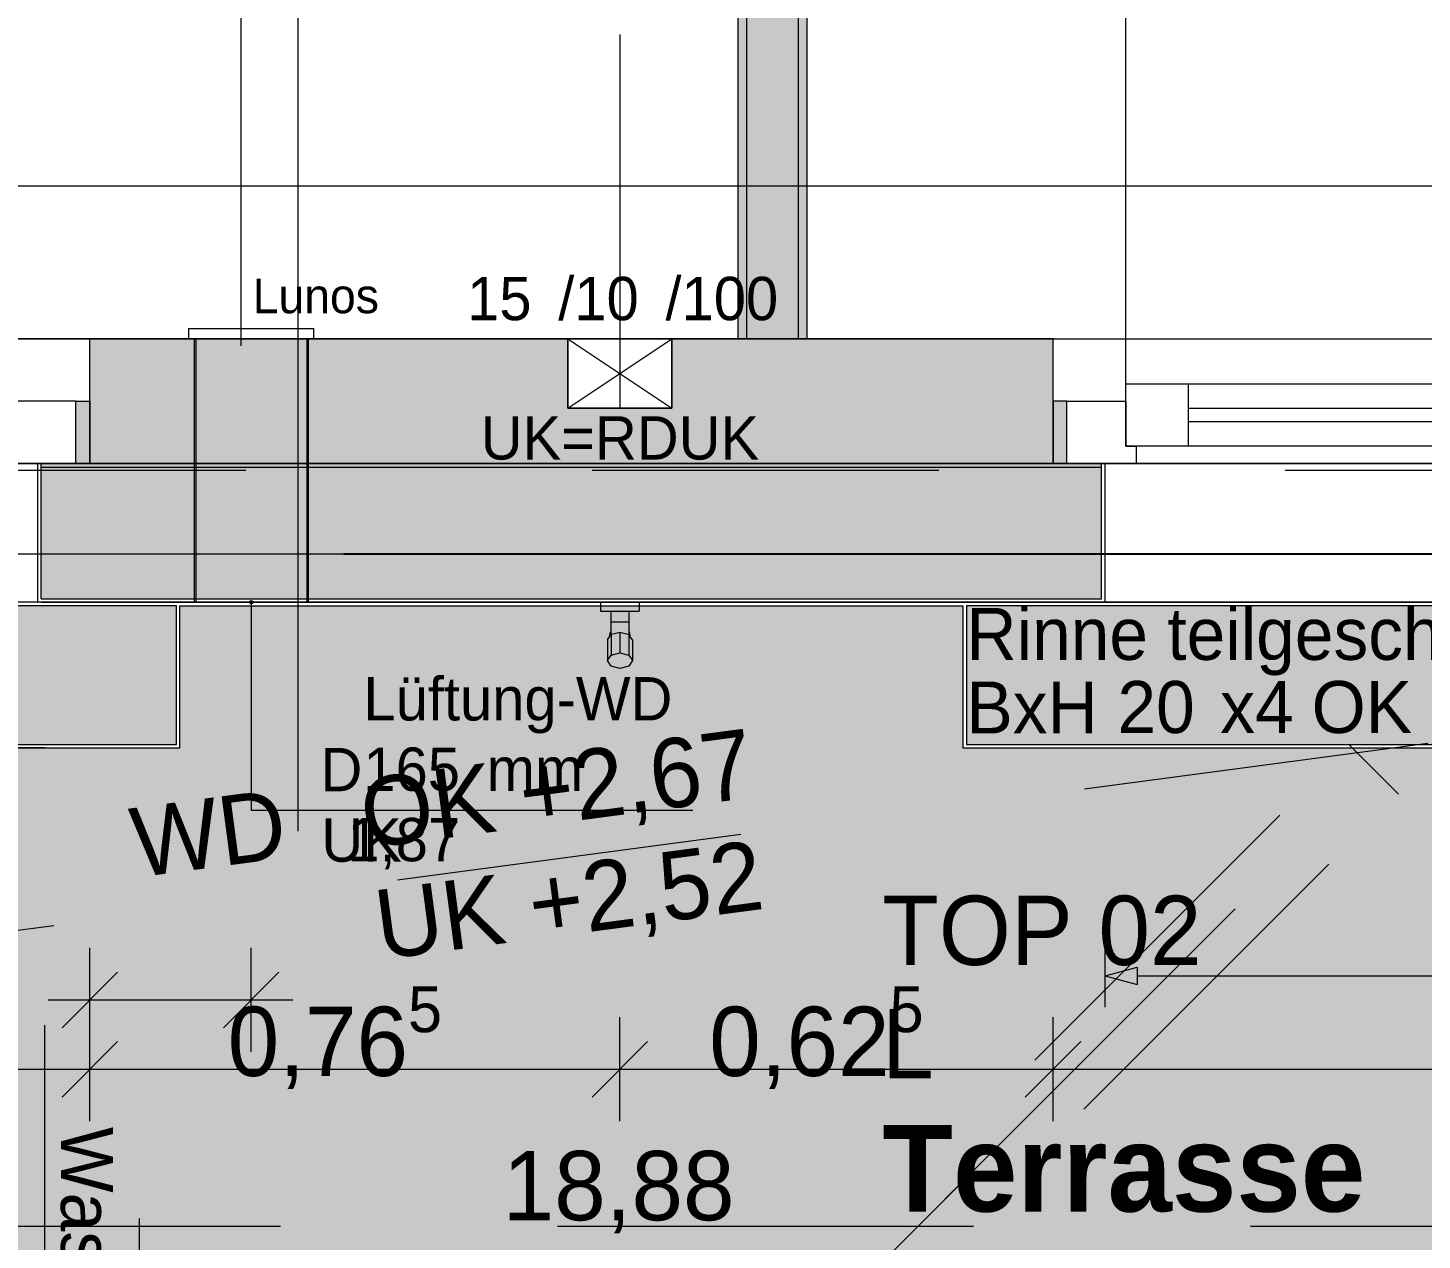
# Model space of a CAD drawing. Header units: metres. Extents: x -3.9 to 83, y -38 to 6.2.
# Drawn here: x 8.611 to 10.623, y -15.99 to -14.242 of the extents above; entities that cross this region are included whole.
import ezdxf

# ---------------------------------------------------------------- set-up
doc = ezdxf.new("R2010")
doc.units = ezdxf.units.M
doc.header["$MEASUREMENT"] = 0
for name, pattern in [('Achse', [0.004, 0.002, -0.001, 0, -0.001]), ('Baufluchtlinie', [0.013, 0.008, -0.005]), ('Schnittlinie', [0.006, 0.003, -0.0015, 0, -0.0015]), ('Strichlinie eng', [0.002, 0.0015, -0.0005]), ('Untersicht', [0.001, 0.0005, -0.0005])]:
    doc.linetypes.add(name, pattern=pattern)
for name, color, linetype in [('0._EG PP_2_000 Achsraster', 7, 'Continuous'), ('0._EG PP_2_110 Wand Aussen', 7, 'Continuous'), ('0._EG PP_2_130 Wand Innen', 7, 'Continuous'), ('0._EG PP_2_210 Decke', 7, 'Continuous'), ('0._EG PP_2_220 Bodenaufbau', 7, 'Continuous'), ('0._EG PP_2_221 Bodenaufbau - Abdichtung', 7, 'Continuous'), ('0._EG PP_2_221 Bodenaufbau - Terrassenbelag', 7, 'Continuous'), ('0._EG PP_2_240 Unterdämmung', 7, 'Continuous'), ('0._EG PP_2_270 Deckendurchbruchsymbol', 7, 'Continuous'), ('0._EG PP_2_520 Fixeinbauten', 7, 'Continuous'), ('0._EG PP_2_611 Entwässerung', 7, 'Continuous'), ('0._EG PP_2_810 Raum', 7, 'Continuous'), ('0._EG PP_2_851 Marker Schnitt', 7, 'Continuous'), ('0._EG PP_2_915 Allgemein Beschriftung.x', 7, 'Continuous'), ('0._EG PP_2_950 Polierplan Bemaßung', 7, 'Continuous'), ('0._EG PP_2_955 Polierplan Beschriftung', 7, 'Continuous'), ('0._EG PP_2_970 Brandschutz', 7, 'Continuous'), ('0._EG PP_2_Neubau_840 Baulinien', 7, 'Continuous')]:
    doc.layers.add(name, color=color, linetype=linetype)
doc.styles.add('ERSTELLTER_STIL_10', font='')
doc.styles.add('ERSTELLTER_STIL_2', font='')
doc.styles.get('ERSTELLTER_STIL_10').set_extended_font_data('Eurostile', bold=True)
doc.styles.get('ERSTELLTER_STIL_2').set_extended_font_data('Eurostile')

msp = doc.modelspace()

# ---------------------------------------------------------------- hatches: boundary and pattern name
at = {"layer": '0._EG PP_2_110 Wand Aussen', "linetype": 'Continuous', "lineweight": 13, "true_color": 0x3f7f02}
msp.add_hatch(color=76, dxfattribs=at).paths.add_polyline_path([(8.7, -14.78), (8.7, -14.87), (10.09, -14.87), (10.09, -14.78), (10.09, -14.69), (9.54, -14.69), (9.54, -14.79), (9.39, -14.79), (9.39, -14.69), (8.7, -14.69)])
at = {"layer": '0._EG PP_2_110 Wand Aussen', "linetype": 'Continuous', "lineweight": 13, "true_color": 0xff6400}
for points in [[(8.68, -14.78), (8.68, -14.87), (8.7, -14.87), (8.7, -14.78)], [(10.11, -14.78), (10.09, -14.78), (10.09, -14.87), (10.11, -14.87)], [(10.16, -14.875), (8.63, -14.875), (8.63, -15), (10.16, -15)], [(10.16, -15), (8.63, -15), (8.63, -15.065), (10.16, -15.065)]]:
    msp.add_hatch(color=30, dxfattribs=at).paths.add_polyline_path(points)
at = {"layer": '0._EG PP_2_110 Wand Aussen', "linetype": 'Continuous', "lineweight": 0, "true_color": 0x373737}
msp.add_hatch(color=250, dxfattribs=at).paths.add_polyline_path([(10.16, -14.87), (8.63, -14.87), (8.63, -14.875), (10.16, -14.875)])
at = {"layer": '0._EG PP_2_130 Wand Innen', "linetype": 'Continuous', "lineweight": 13, "true_color": 0xfb02fe}
for points in [[(9.725, -10.4875), (9.7225, -10.4906), (9.7225, -14.69), (9.735, -14.69), (9.735, -10.4875)], [(9.635, -10.6), (9.635, -14.69), (9.6475, -14.69), (9.6475, -10.6)]]:
    msp.add_hatch(color=6, dxfattribs=at).paths.add_polyline_path(points)
at = {"layer": '0._EG PP_2_130 Wand Innen', "linetype": 'Continuous', "lineweight": 13, "true_color": 0xffaa00}
msp.add_hatch(color=40, dxfattribs=at).paths.add_polyline_path([(9.6475, -10.5875), (9.6475, -14.69), (9.7225, -14.69), (9.7225, -10.5875)])
at = {"layer": '0._EG PP_2_221 Bodenaufbau - Terrassenbelag', "linetype": 'Continuous', "lineweight": 0, "true_color": 0x111111}
msp.add_hatch(color=250, dxfattribs=at).paths.add_polyline_path([(7.42, -15.075), (6.94, -15.075), (6.94, -16.88), (12.23, -16.88), (12.23, -15.28), (9.96, -15.28), (9.96, -15.075), (8.83, -15.075), (8.83, -15.28), (7.42, -15.28)])
at = {"layer": '0._EG PP_2_611 Entwässerung', "linetype": 'Continuous', "lineweight": 13, "true_color": 0x89cdad}
for points in [[(7.425, -15.275), (8.825, -15.275), (8.825, -15.075), (7.425, -15.075)], [(9.965, -15.275), (12.365, -15.275), (12.365, -15.075), (9.965, -15.075)]]:
    msp.add_hatch(color=123, dxfattribs=at).paths.add_polyline_path(points)
at = {"layer": '0._EG PP_2_950 Polierplan Bemaßung', "linetype": 'Continuous', "lineweight": 0, "true_color": 0x000000}
msp.add_hatch(color=18, dxfattribs=at).paths.add_polyline_path([(8.9305, -15.07), (8.9307, -15.071), (8.9312, -15.0718), (8.932, -15.0723), (8.933, -15.0725), (8.934, -15.0723), (8.9348, -15.0718), (8.9353, -15.071), (8.9355, -15.07), (8.9353, -15.069), (8.9348, -15.0682), (8.934, -15.0677), (8.933, -15.0675), (8.932, -15.0677), (8.9312, -15.0682), (8.9307, -15.069)])

# ---------------------------------------------------------------- linework, layer by layer
at = {"layer": '0._EG PP_2_000 Achsraster', "color": 5, "linetype": 'Achse', "lineweight": 0, "ltscale": 1000}
for p, q in [((9, 3), (9, -36)), ((-1.5, -15), (21, -15))]:
    msp.add_line(p, q, dxfattribs=at)
at = {"layer": '0._EG PP_2_110 Wand Aussen', "color": 8, "linetype": 'Continuous', "lineweight": 0, "ltscale": 1000}
msp.add_line((10.195, -14.755), (10.195, -13.82), dxfattribs=at)
at = {"layer": '0._EG PP_2_110 Wand Aussen', "color": 7, "linetype": 'Continuous', "lineweight": 13, "ltscale": 1000}
for p, q in [((9.465, -14.2509), (9.465, -14.79)), ((8.7, -14.69), (7.55, -14.69)), ((10.09, -14.69), (12.24, -14.69)), ((10.195, -14.845), (10.195, -14.755)), ((10.195, -14.755), (10.285, -14.755)), ((10.285, -14.755), (11.04, -14.755)), ((10.285, -14.755), (10.285, -14.845)), ((8.68, -14.78), (8.595, -14.78)), ((8.68, -14.87), (8.68, -14.78)), ((10.11, -14.78), (10.195, -14.78)), ((10.11, -14.87), (10.11, -14.78)), ((10.195, -14.78), (10.195, -14.845)), ((10.285, -14.79), (11.04, -14.79)), ((11.04, -14.81), (10.285, -14.81)), ((10.195, -14.845), (10.21, -14.845)), ((10.285, -14.845), (10.195, -14.845)), ((10.21, -14.845), (10.21, -14.87)), ((11.04, -14.845), (10.285, -14.845)), ((8.58, -14.87), (8.68, -14.87)), ((8.625, -14.875), (8.625, -14.87)), ((8.63, -14.87), (8.625, -14.87)), ((8.63, -14.87), (8.625, -14.87)), ((8.63, -14.87), (8.625, -14.87)), ((8.625, -14.875), (8.625, -14.87)), ((8.625, -15), (8.625, -14.875)), ((8.625, -15), (8.625, -14.875)), ((8.63, -15.065), (8.63, -14.87)), ((8.63, -14.875), (10.16, -14.875)), ((10.21, -14.87), (10.11, -14.87)), ((10.16, -14.87), (10.165, -14.87)), ((10.16, -15.065), (10.16, -14.87)), ((10.16, -14.87), (10.165, -14.87)), ((10.16, -14.87), (10.165, -14.87)), ((10.165, -14.875), (10.165, -14.87)), ((10.165, -14.875), (10.165, -14.87)), ((10.165, -15), (10.165, -14.875)), ((10.165, -15), (10.165, -14.875)), ((11.115, -14.87), (10.21, -14.87)), ((8.625, -15.065), (8.625, -15)), ((8.625, -15.065), (8.625, -15)), ((10.165, -15.065), (10.165, -15)), ((10.165, -15.065), (10.165, -15)), ((8.625, -15.07), (8.625, -15.065)), ((8.625, -15.07), (8.625, -15.065)), ((8.63, -15.065), (10.16, -15.065)), ((10.165, -15.07), (10.165, -15.065)), ((10.165, -15.07), (10.165, -15.065)), ((8.625, -15.07), (7.625, -15.07)), ((8.63, -15.07), (8.625, -15.07)), ((10.16, -15.07), (10.165, -15.07)), ((10.165, -15.07), (12.165, -15.07))]:
    msp.add_line(p, q, dxfattribs=at)
at = {"layer": '0._EG PP_2_110 Wand Aussen', "color": 7, "linetype": 'Continuous', "lineweight": 18, "ltscale": 1000}
for p, q in [((8.7, -14.78), (8.7, -14.69)), ((8.7, -14.78), (8.7, -14.69)), ((9.39, -14.79), (9.39, -14.69)), ((9.54, -14.69), (9.54, -14.79)), ((10.09, -14.78), (10.09, -14.69)), ((10.09, -14.78), (10.09, -14.69)), ((8.7, -14.87), (8.7, -14.78)), ((8.7, -14.87), (8.7, -14.78)), ((8.7, -14.87), (8.7, -14.78)), ((10.09, -14.87), (10.09, -14.78)), ((10.09, -14.87), (10.09, -14.78)), ((10.09, -14.87), (10.09, -14.78)), ((9.54, -14.79), (9.39, -14.79)), ((8.7, -14.87), (8.63, -14.87)), ((8.7, -14.87), (8.63, -14.87)), ((8.7, -14.87), (8.63, -14.87)), ((8.7, -14.87), (10.09, -14.87)), ((10.09, -14.87), (10.16, -14.87)), ((10.09, -14.87), (10.16, -14.87)), ((10.09, -14.87), (10.16, -14.87))]:
    msp.add_line(p, q, dxfattribs=at)
at = {"layer": '0._EG PP_2_110 Wand Aussen', "color": 1, "linetype": 'Baufluchtlinie', "lineweight": 0, "ltscale": 1000}
msp.add_line((8.63, -15), (10.16, -15), dxfattribs=at)
at = {"layer": '0._EG PP_2_110 Wand Aussen', "color": 7, "linetype": 'Continuous', "lineweight": 18, "ltscale": 1000, "flags": 128}
for points in [[(8.8505, -14.69), (8.7, -14.69)], [(9.0155, -14.69), (8.8505, -14.69)], [(9.39, -14.69), (9.0155, -14.69)], [(10.09, -14.69), (9.54, -14.69)]]:
    msp.add_lwpolyline(points, dxfattribs=at)
at = {"layer": '0._EG PP_2_110 Wand Aussen', "color": 16, "linetype": 'Untersicht', "lineweight": 13, "ltscale": 1000, "true_color": 0x7e0000, "flags": 128}
for points in [[(8.8505, -14.69), (8.8505, -14.87)], [(9.0155, -14.87), (9.0155, -14.69)], [(8.8505, -14.87), (8.8505, -14.875)], [(8.8505, -14.875), (8.8505, -15)], [(9.0155, -14.875), (9.0155, -14.87)], [(9.0155, -15), (9.0155, -14.875)], [(8.8505, -15), (8.8505, -15.065)], [(9.0155, -15.065), (9.0155, -15)], [(8.8505, -15.065), (8.8505, -15.07)], [(9.0155, -15.07), (9.0155, -15.065)]]:
    msp.add_lwpolyline(points, dxfattribs=at)
at = {"layer": '0._EG PP_2_110 Wand Aussen', "color": 7, "linetype": 'Continuous', "lineweight": 13, "ltscale": 1000, "flags": 128}
for points in [[(8.68, -14.78), (8.7, -14.78), (8.7, -14.87), (8.68, -14.87)], [(10.11, -14.78), (10.09, -14.78), (10.09, -14.87), (10.11, -14.87)]]:
    msp.add_lwpolyline(points, close=True, dxfattribs=at)
for points in [[(8.63, -15.07), (8.8505, -15.07)], [(8.8505, -15.07), (9.0155, -15.07)], [(9.0155, -15.07), (10.16, -15.07)]]:
    msp.add_lwpolyline(points, dxfattribs=at)
at = {"layer": '0._EG PP_2_110 Wand Aussen', "color": 8, "linetype": 'Continuous', "lineweight": 0, "ltscale": 1000}
msp.add_arc((10.195, -14.755), 0.935, 0, 90, dxfattribs=at)
at = {"layer": '0._EG PP_2_110 Wand Aussen', "color": 7, "linetype": 'Continuous', "lineweight": 13, "ltscale": 1000}
for p in [(8.7, -14.69), (10.09, -14.69), (8.625, -15.07), (10.165, -15.07)]:
    msp.add_point(p, dxfattribs=at)
at = {"layer": '0._EG PP_2_130 Wand Innen', "color": 7, "linetype": 'Continuous', "lineweight": 18, "ltscale": 1000}
for p, q in [((9.6475, -10.5875), (9.6475, -14.69)), ((9.7225, -14.69), (9.7225, -10.5875))]:
    msp.add_line(p, q, dxfattribs=at)
at = {"layer": '0._EG PP_2_130 Wand Innen', "color": 7, "linetype": 'Continuous', "lineweight": 18, "ltscale": 1000, "flags": 128}
for points in [[(9.735, -14.69), (9.735, -10.475)], [(9.635, -10.6), (9.635, -14.69)], [(9.6475, -14.69), (9.635, -14.69)], [(9.7225, -14.69), (9.6475, -14.69)], [(9.735, -14.69), (9.7225, -14.69)]]:
    msp.add_lwpolyline(points, dxfattribs=at)
at = {"layer": '0._EG PP_2_210 Decke', "color": 7, "linetype": 'Continuous', "lineweight": 13, "ltscale": 1000, "true_color": 0xf4f4f4, "flags": 128}
msp.add_lwpolyline([(0.1444, -3.915), (0.1845, -14.87), (15.32, -14.87), (15.32, -6.225), (10.905, -6.225), (10.905, -6.065), (8.925, -6.065), (8.925, -4.045), (8.745, -4.045), (8.745, -3.915), (5.625, -3.915), (0.8144, -3.915)], close=True, dxfattribs=at)
at = {"layer": '0._EG PP_2_210 Decke', "color": 8, "linetype": 'Continuous', "lineweight": 13, "ltscale": 1000, "flags": 128}
msp.add_lwpolyline([(0.1831, -14.47), (0.185, -14.9998), (0.185, -21.895), (3.305, -21.895), (3.305, -22.165), (4.905, -22.165), (4.905, -24.32), (7.875, -24.32), (7.875, -23.85), (9.87, -23.85), (9.87, -24.32), (13.0067, -24.32), (12.9484, -23.92), (12.865, -23.92), (12.865, -21.895), (18.7604, -21.895), (18.7621, -21.495), (18.7694, -20.4274), (14.6603, -20.4274), (15.32, -17.3819), (15.32, -14.87), (15.32, -14.47)], close=True, dxfattribs=at)
at = {"layer": '0._EG PP_2_210 Decke', "color": 8, "linetype": 'Untersicht', "lineweight": 13, "ltscale": 1000, "flags": 128}
msp.add_lwpolyline([(5.375, -15.07), (5.375, -15.97), (13.605, -15.97), (13.605, -15.07)], dxfattribs=at)
at = {"layer": '0._EG PP_2_220 Bodenaufbau', "color": 7, "linetype": 'Continuous', "lineweight": 13, "ltscale": 1000, "true_color": 0xf4f4f4, "flags": 128}
for points in [[(0.3244, -3.915), (0.3639, -14.69), (13.56, -14.69), (13.56, -8.775), (6.835, -8.775), (6.835, -6.225), (6.415, -6.225), (6.415, -3.915)], [(0.1846, -14.87), (0.185, -21.495), (5.305, -21.495), (5.305, -23.92), (7.875, -23.92), (7.875, -23.81), (9.895, -23.81), (9.895, -23.92), (10.085, -23.92), (10.085, -23.68), (10.895, -23.68), (10.895, -23.92), (12.465, -23.92), (12.465, -21.495), (18.4632, -21.495), (18.4737, -19.8717), (14.5965, -19.8717), (15.14, -17.3627), (15.14, -14.87)], [(0.1853, -15.07), (0.185, -14.9998), (0.185, -21.365), (5.435, -21.365), (5.435, -23.79), (7.875, -23.79), (7.875, -23.85), (9.875, -23.85), (9.875, -23.79), (10.035, -23.79), (10.035, -23.68), (10.94, -23.68), (10.94, -23.79), (12.335, -23.79), (12.335, -21.365), (18.463, -21.365), (18.4871, -17.7847), (14.9872, -17.7847), (15.08, -17.3563), (15.08, -14.87), (13.61, -14.87), (13.61, -15.07)]]:
    msp.add_lwpolyline(points, close=True, dxfattribs=at)
at = {"layer": '0._EG PP_2_221 Bodenaufbau - Abdichtung', "color": 171, "linetype": 'Untersicht', "lineweight": 13, "ltscale": 1000, "true_color": 0x6c6cff, "flags": 128}
for points in [[(6.175, -14.87), (10.995, -14.87)], [(10.995, -14.87), (8.585, -17.28)], [(8.585, -17.28), (10.99, -14.875)]]:
    msp.add_lwpolyline(points, dxfattribs=at)
at = {"layer": '0._EG PP_2_221 Bodenaufbau - Terrassenbelag', "color": 7, "linetype": 'Continuous', "lineweight": 18, "ltscale": 1000, "flags": 128}
for points in [[(8.83, -15.075), (9.96, -15.075)], [(8.83, -15.28), (8.83, -15.075)], [(9.96, -15.075), (9.96, -15.28)], [(7.42, -15.28), (8.83, -15.28)], [(9.96, -15.28), (12.23, -15.28)]]:
    msp.add_lwpolyline(points, dxfattribs=at)
at = {"layer": '0._EG PP_2_240 Unterdämmung', "color": 30, "linetype": 'Untersicht', "lineweight": 13, "ltscale": 1000, "true_color": 0xff6400, "flags": 128}
msp.add_lwpolyline([(5.375, -15.97), (13.605, -15.97), (13.605, -14.88), (5.375, -14.88)], close=True, dxfattribs=at)
at = {"layer": '0._EG PP_2_270 Deckendurchbruchsymbol', "color": 1, "linetype": 'Strichlinie eng', "lineweight": 0, "ltscale": 1000}
for p, q in [((9.39, -14.79), (9.54, -14.69)), ((9.39, -14.69), (9.54, -14.79))]:
    msp.add_line(p, q, dxfattribs=at)
at = {"layer": '0._EG PP_2_270 Deckendurchbruchsymbol', "color": 1, "linetype": 'Strichlinie eng', "lineweight": 0, "ltscale": 1000, "flags": 128}
msp.add_lwpolyline([(9.54, -14.79), (9.54, -14.69), (9.39, -14.69), (9.39, -14.79)], close=True, dxfattribs=at)
at = {"layer": '0._EG PP_2_520 Fixeinbauten', "color": 7, "linetype": 'Continuous', "lineweight": 13, "ltscale": 1000}
for p, q in [((9.437, -15.07), (9.493, -15.07)), ((9.437, -15.07), (9.437, -15.083)), ((9.437, -15.083), (9.493, -15.083)), ((9.452, -15.083), (9.452, -15.0986)), ((9.478, -15.083), (9.478, -15.0986)), ((9.493, -15.07), (9.493, -15.083)), ((9.478, -15.0986), (9.452, -15.0986)), ((9.452, -15.0986), (9.452, -15.1161)), ((9.478, -15.0986), (9.478, -15.1161)), ((9.447, -15.1244), (9.452, -15.1168)), ((9.447, -15.1244), (9.447, -15.1542)), ((9.4505, -15.1153), (9.45, -15.1179)), ((9.45, -15.1179), (9.45, -15.1198)), ((9.4514, -15.1128), (9.4505, -15.1153)), ((9.452, -15.1117), (9.4514, -15.1128)), ((9.4534, -15.1161), (9.452, -15.1161)), ((9.452, -15.1168), (9.452, -15.1161)), ((9.452, -15.1168), (9.4523, -15.1164)), ((9.4523, -15.1164), (9.4534, -15.1161)), ((9.4523, -15.1164), (9.4523, -15.1461)), ((9.4534, -15.1161), (9.465, -15.113)), ((9.465, -15.113), (9.4766, -15.1161)), ((9.465, -15.113), (9.465, -15.1428)), ((9.4766, -15.1161), (9.4777, -15.1164)), ((9.4766, -15.1161), (9.478, -15.1161)), ((9.4777, -15.1164), (9.4777, -15.1461)), ((9.4786, -15.1128), (9.478, -15.1117)), ((9.478, -15.1168), (9.478, -15.1161)), ((9.478, -15.1161), (9.478, -15.1168)), ((9.483, -15.1244), (9.478, -15.1168)), ((9.4795, -15.1153), (9.4786, -15.1128)), ((9.48, -15.1179), (9.4795, -15.1153)), ((9.48, -15.1198), (9.48, -15.1179)), ((9.483, -15.1244), (9.483, -15.1542)), ((9.447, -15.1542), (9.4523, -15.1461)), ((9.4523, -15.1461), (9.465, -15.1428)), ((9.465, -15.1428), (9.4777, -15.1461)), ((9.4777, -15.1461), (9.483, -15.1542)), ((9.4523, -15.1623), (9.447, -15.1542)), ((9.465, -15.1656), (9.4523, -15.1623)), ((9.4777, -15.1623), (9.465, -15.1656)), ((9.483, -15.1542), (9.4777, -15.1623))]:
    msp.add_line(p, q, dxfattribs=at)
at = {"layer": '0._EG PP_2_520 Fixeinbauten', "color": 8, "linetype": 'Untersicht', "lineweight": 0, "ltscale": 1000, "flags": 128}
for points in [[(8.843, -14.675), (9.023, -14.675)], [(8.843, -14.69), (8.843, -14.675)], [(9.023, -14.675), (9.023, -14.69)], [(9.023, -14.69), (8.843, -14.69)], [(8.853, -14.69), (8.853, -15.07)], [(9.013, -14.69), (9.013, -15.07)], [(9.013, -15.07), (9.0091, -15.07), (8.9977, -15.07), (8.98, -15.07), (8.9577, -15.07), (8.933, -15.07), (8.9083, -15.07), (8.886, -15.07), (8.8683, -15.07), (8.8569, -15.07), (8.853, -15.07)]]:
    msp.add_lwpolyline(points, dxfattribs=at)
at = {"layer": '0._EG PP_2_611 Entwässerung', "color": 8, "linetype": 'Untersicht', "lineweight": 0, "ltscale": 1000}
for p, q in [((8.635, -15.28), (8.535, -15.28)), ((8.635, -17.18), (8.635, -15.28)), ((8.6496, -17.1446), (10.518, -15.2763)), ((10.5887, -15.347), (10.518, -15.2763)), ((8.7204, -17.2154), (10.5887, -15.347))]:
    msp.add_line(p, q, dxfattribs=at)
at = {"layer": '0._EG PP_2_611 Entwässerung', "color": 76, "linetype": 'Achse', "lineweight": 13, "ltscale": 1000, "true_color": 0x3f7f02}
msp.add_line((8.685, -17.18), (10.5533, -15.3117), dxfattribs=at)
at = {"layer": '0._EG PP_2_611 Entwässerung', "color": 8, "linetype": 'Continuous', "lineweight": 13, "ltscale": 1000, "flags": 128}
for points in [[(7.425, -15.275), (8.825, -15.275), (8.825, -15.075), (7.425, -15.075)], [(9.965, -15.275), (12.365, -15.275), (12.365, -15.075), (9.965, -15.075)]]:
    msp.add_lwpolyline(points, close=True, dxfattribs=at)
at = {"layer": '0._EG PP_2_851 Marker Schnitt', "color": 7, "linetype": 'Schnittlinie', "lineweight": 13, "ltscale": 1000}
msp.add_line((8.9179, -11.7), (8.9179, -29.1277), dxfattribs=at)
at = {"layer": '0._EG PP_2_950 Polierplan Bemaßung', "color": 30, "linetype": 'Untersicht', "lineweight": 13, "ltscale": 1000, "true_color": 0xff6400}
msp.add_line((13.605, -14.88), (5.375, -15.97), dxfattribs=at)
at = {"layer": '0._EG PP_2_950 Polierplan Bemaßung', "color": 7, "linetype": 'Continuous', "lineweight": 13, "ltscale": 1000}
for p, q in [((8.933, -15.0725), (8.933, -15.37)), ((8.933, -15.37), (9.033, -15.37)), ((9.033, -15.37), (9.57, -15.37))]:
    msp.add_line(p, q, dxfattribs=at)
at = {"layer": '0._EG PP_2_950 Polierplan Bemaßung', "color": 76, "linetype": 'Continuous', "lineweight": 13, "ltscale": 1000, "true_color": 0x3f7f02}
for p, q in [((8.7, -15.7186), (8.7, -15.5686)), ((8.933, -15.7186), (8.933, -15.5686)), ((8.74, -15.6036), (8.66, -15.6836)), ((8.893, -15.6836), (8.973, -15.6036)), ((8.64, -15.6436), (8.7, -15.6436)), ((8.7, -15.6436), (8.933, -15.6436)), ((8.933, -15.6436), (8.993, -15.6436)), ((8.7, -15.8186), (8.7, -15.6686)), ((9.465, -15.8186), (9.465, -15.6686)), ((10.09, -15.8186), (10.09, -15.6686)), ((8.74, -15.7036), (8.66, -15.7836)), ((9.505, -15.7036), (9.425, -15.7836)), ((10.13, -15.7036), (10.05, -15.7836)), ((7.55, -15.7436), (8.7, -15.7436)), ((8.7, -15.7436), (9.465, -15.7436)), ((9.465, -15.7436), (10.09, -15.7436)), ((10.09, -15.7436), (12.24, -15.7436))]:
    msp.add_line(p, q, dxfattribs=at)
at = {"layer": '0._EG PP_2_950 Polierplan Bemaßung', "color": 171, "linetype": 'Continuous', "lineweight": 13, "ltscale": 1000, "true_color": 0x6c6cff}
msp.add_line((8.7719, -16.4751), (8.7719, -15.9588), dxfattribs=at)
at = {"layer": '0._EG PP_2_950 Polierplan Bemaßung', "color": 7, "linetype": 'Continuous', "lineweight": 13, "ltscale": 1000}
msp.add_circle((8.933, -15.07), 0.0025, dxfattribs=at)
at = {"layer": '0._EG PP_2_970 Brandschutz', "color": 16, "linetype": 'Continuous', "lineweight": 13, "ltscale": 1000, "true_color": 0x7e0000}
for p, q in [((10.165, -15.6542), (10.165, -15.5637)), ((10.165, -15.609), (10.2116, -15.5965)), ((10.165, -15.609), (10.2116, -15.6215)), ((10.2116, -15.5965), (10.2116, -15.6215)), ((10.2116, -15.609), (14.3033, -15.609))]:
    msp.add_line(p, q, dxfattribs=at)
at = {"layer": '0._EG PP_2_Neubau_840 Baulinien', "color": 1, "linetype": 'Baufluchtlinie', "lineweight": 25, "ltscale": 1000, "true_color": 0xfb0106, "flags": 128}
msp.add_lwpolyline([(-3.9335, -14.9777), (0, -15), (18.9876, -15.0005), (22.8486, -15.0037)], dxfattribs=at)

# ---------------------------------------------------------------- texts
at = {"layer": '0._EG PP_2_270 Deckendurchbruchsymbol', "color": 1, "linetype": 'Continuous', "lineweight": 0, "char_height": 0.0625, "style": 'ERSTELLTER_STIL_2'}
for s, insert, attachment_point in [('\\A1;{\\pqc;\\pt0;\\fEurostile|b0|i0|c0|p0;\\W1.000000; 15\\fEurostile|b0|i0|c0|p0;\\W1.000000;\\A1{\\H.66x;\\S^  ;}\\fEurostile|b0|i0|c0|p0;\\W1.000000; /10\\fEurostile|b0|i0|c0|p0;\\W1.000000;\\A1{\\H.66x;\\S^  ;}\\fEurostile|b0|i0|c0|p0;\\W1.000000; /100\\fEurostile|b0|i0|c0|p0;\\W1.000000;\\A1{\\H.66x;\\S^  ;}}', (9.465, -14.6814), 8), ('\\A1;{\\pqc;\\pt0;\\fEurostile|b0|i0|c0|p0;\\W1.000000;UK=RDUK}', (9.465, -14.8017), 2)]:
    msp.add_mtext(s, dxfattribs=dict(at, insert=insert, attachment_point=attachment_point))
at = {"layer": '0._EG PP_2_810 Raum', "color": 7, "linetype": 'Continuous', "lineweight": 13, "attachment_point": 1}
for s, insert, char_height, style in [('\\A1;{\\pql;\\pt0;\\fEurostile|b0|i0|c0|p0;\\W1.000000;TOP 02}', (9.8435, -15.4932), 0.1, 'ERSTELLTER_STIL_2'), ('\\A1;{\\pql;\\pt0;\\fEurostile|b0|i0|c0|p0;\\W1.000000;L}', (9.8435, -15.6567), 0.1, 'ERSTELLTER_STIL_2'), ('\\A1;{\\pql;\\pt0;\\fEurostile|b1|i0|c0|p0;\\W1.000000;Terrasse}', (9.8435, -15.8239), 0.125, 'ERSTELLTER_STIL_10')]:
    msp.add_mtext(s, dxfattribs=dict(at, insert=insert, char_height=char_height, style=style))
at = {"layer": '0._EG PP_2_915 Allgemein Beschriftung.x', "color": 250, "linetype": 'Continuous', "lineweight": 13, "true_color": 0x3f3f3f, "insert": (9.0262, -14.6031), "char_height": 0.05, "attachment_point": 2, "style": 'ERSTELLTER_STIL_2'}
msp.add_mtext('\\A1;{\\pqc;\\fEurostile|b0|i0|c0|p0;\\W1.000000;Lunos}', dxfattribs=at)
at = {"layer": '0._EG PP_2_950 Polierplan Bemaßung', "color": 7, "linetype": 'Continuous', "lineweight": 13, "char_height": 0.0625, "style": 'ERSTELLTER_STIL_2'}
for s, insert, attachment_point in [('\\A1;{\\pql;\\pt0,1;\\fEurostile|b0|i0|c0|p0;\\W1.000000;}', (9.033, -15.1669), 1), ('\\A1;{\\pql;\\pt0,1;\\fEurostile|b0|i0|c0|p0;\\W1.000000;Lüftung-WD\\fEurostile|b0|i0|c0|p0;\\W1.000000;\\A1{\\H.66x;\\S^  ;}\\fEurostile|b0|i0|c0|p0;\\W1.000000;\\fEurostile|b0|i0|c0|p0;\\W1.000000;\\A1{\\H.66x;\\S^  ;}\\fEurostile|b0|i0|c0|p0;\\W1.000000;\\fEurostile|b0|i0|c0|p0;\\W1.000000;\\fEurostile|b0|i0|c0|p0;\\W1.000000;\\fEurostile|b0|i0|c0|p0;\\W1.000000;\\fEurostile|b0|i0|c0|p0;\\W1.000000;\\fEurostile|b0|i0|c0|p0;\\W1.000000;\\fEurostile|b0|i0|c0|p0;\\W1.000000;\\A1{\\H.66x;\\S^  ;}\\fEurostile|b0|i0|c0|p0;\\W1.000000;\\fEurostile|b0|i0|c0|p0;\\W1.000000;\\A1{\\H.66x;\\S^  ;}\\fEurostile|b0|i0|c0|p0;\\W1.000000;\\fEurostile|b0|i0|c0|p0;\\W1.000000;\\fEurostile|b0|i0|c0|p0;\\W1.000000;\\fEurostile|b0|i0|c0|p0;\\W1.000000;\\fEurostile|b0|i0|c0|p0;\\W1.000000;\\fEurostile|b0|i0|c0|p0;\\W1.000000;\\fEurostile|b0|i0|c0|p0;\\W1.000000;\\A1{\\H.66x;\\S^  ;}\\fEurostile|b0|i0|c0|p0;\\W1.000000;\\fEurostile|b0|i0|c0|p0;\\W1.000000;\\A1{\\H.66x;\\S^  ;}\\fEurostile|b0|i0|c0|p0;\\W1.000000;\\fEurostile|b0|i0|c0|p0;\\W1.000000;\\fEurostile|b0|i0|c0|p0;\\W1.000000;\\fEurostile|b0|i0|c0|p0;\\W1.000000;\\fEurostile|b0|i0|c0|p0;\\W1.000000;\\fEurostile|b0|i0|c0|p0;\\W1.000000;\\fEurostile|b0|i0|c0|p0;\\W1.000000;\\A1{\\H.66x;\\S^  ;}\\fEurostile|b0|i0|c0|p0;\\W1.000000;\\fEurostile|b0|i0|c0|p0;\\W1.000000;\\A1{\\H.66x;\\S^  ;}\\fEurostile|b0|i0|c0|p0;\\W1.000000;\\fEurostile|b0|i0|c0|p0;\\W1.000000;\\fEurostile|b0|i0|c0|p0;\\W1.000000;\\fEurostile|b0|i0|c0|p0;\\W1.000000;\\fEurostile|b0|i0|c0|p0;\\W1.000000;\\fEurostile|b0|i0|c0|p0;\\W1.000000;\\fEurostile|b0|i0|c0|p0;\\W1.000000;\\A1{\\H.66x;\\S^  ;}\\fEurostile|b0|i0|c0|p0;\\W1.000000;\\fEurostile|b0|i0|c0|p0;\\W1.000000;\\A1{\\H.66x;\\S^  ;}\\fEurostile|b0|i0|c0|p0;\\W1.000000;\\fEurostile|b0|i0|c0|p0;\\W1.000000;\\fEurostile|b0|i0|c0|p0;\\W1.000000;\\fEurostile|b0|i0|c0|p0;\\W1.000000;\\fEurostile|b0|i0|c0|p0;\\W1.000000;\\fEurostile|b0|i0|c0|p0;\\W1.000000;\\fEurostile|b0|i0|c0|p0;\\W1.000000;\\A1{\\H.66x;\\S^  ;}\\fEurostile|b0|i0|c0|p0;\\W1.000000;}', (9.0948, -15.178), 1), ('\\A1;{\\pql;\\pt0,1;\\fEurostile|b0|i0|c0|p0;\\W1.000000;D}', (9.033, -15.2801), 1), ('\\A1;{\\pql;\\pt0,1;\\fEurostile|b0|i0|c0|p0;\\W1.000000;165\\fEurostile|b0|i0|c0|p0;\\W1.000000;\\A1{\\H.66x;\\S^  ;}\\fEurostile|b0|i0|c0|p0;\\W1.000000; mm\\fEurostile|b0|i0|c0|p0;\\W1.000000;\\A1{\\H.66x;\\S^  ;}\\fEurostile|b0|i0|c0|p0;\\W1.000000;\\fEurostile|b0|i0|c0|p0;\\W1.000000;\\fEurostile|b0|i0|c0|p0;\\W1.000000;\\fEurostile|b0|i0|c0|p0;\\W1.000000;\\fEurostile|b0|i0|c0|p0;\\W1.000000;\\fEurostile|b0|i0|c0|p0;\\W1.000000;\\fEurostile|b0|i0|c0|p0;\\W1.000000;\\A1{\\H.66x;\\S^  ;}\\fEurostile|b0|i0|c0|p0;\\W1.000000;\\fEurostile|b0|i0|c0|p0;\\W1.000000;\\A1{\\H.66x;\\S^  ;}\\fEurostile|b0|i0|c0|p0;\\W1.000000;\\fEurostile|b0|i0|c0|p0;\\W1.000000;\\fEurostile|b0|i0|c0|p0;\\W1.000000;\\fEurostile|b0|i0|c0|p0;\\W1.000000;\\fEurostile|b0|i0|c0|p0;\\W1.000000;\\fEurostile|b0|i0|c0|p0;\\W1.000000;\\fEurostile|b0|i0|c0|p0;\\W1.000000;\\A1{\\H.66x;\\S^  ;}\\fEurostile|b0|i0|c0|p0;\\W1.000000;\\fEurostile|b0|i0|c0|p0;\\W1.000000;\\A1{\\H.66x;\\S^  ;}\\fEurostile|b0|i0|c0|p0;\\W1.000000;\\fEurostile|b0|i0|c0|p0;\\W1.000000;\\fEurostile|b0|i0|c0|p0;\\W1.000000;\\fEurostile|b0|i0|c0|p0;\\W1.000000;\\fEurostile|b0|i0|c0|p0;\\W1.000000;\\fEurostile|b0|i0|c0|p0;\\W1.000000;\\fEurostile|b0|i0|c0|p0;\\W1.000000;\\A1{\\H.66x;\\S^  ;}\\fEurostile|b0|i0|c0|p0;\\W1.000000;\\fEurostile|b0|i0|c0|p0;\\W1.000000;\\A1{\\H.66x;\\S^  ;}\\fEurostile|b0|i0|c0|p0;\\W1.000000;\\fEurostile|b0|i0|c0|p0;\\W1.000000;\\fEurostile|b0|i0|c0|p0;\\W1.000000;\\fEurostile|b0|i0|c0|p0;\\W1.000000;\\fEurostile|b0|i0|c0|p0;\\W1.000000;\\fEurostile|b0|i0|c0|p0;\\W1.000000;\\fEurostile|b0|i0|c0|p0;\\W1.000000;\\A1{\\H.66x;\\S^  ;}\\fEurostile|b0|i0|c0|p0;\\W1.000000;\\fEurostile|b0|i0|c0|p0;\\W1.000000;\\A1{\\H.66x;\\S^  ;}\\fEurostile|b0|i0|c0|p0;\\W1.000000;\\fEurostile|b0|i0|c0|p0;\\W1.000000;\\fEurostile|b0|i0|c0|p0;\\W1.000000;\\fEurostile|b0|i0|c0|p0;\\W1.000000;\\fEurostile|b0|i0|c0|p0;\\W1.000000;\\fEurostile|b0|i0|c0|p0;\\W1.000000;\\fEurostile|b0|i0|c0|p0;\\W1.000000;\\A1{\\H.66x;\\S^  ;}\\fEurostile|b0|i0|c0|p0;\\W1.000000;}', (9.0948, -15.2795), 1), ('\\A1;{\\pqr;\\pt0,1;\\fEurostile|b0|i0|c0|p0;\\W1.000000;UK}', (9.1502, -15.3817), 3), ('\\A1;{\\pqr;\\pt0,1;\\fEurostile|b0|i0|c0|p0;\\W1.000000;1,87\\fEurostile|b0|i0|c0|p0;\\W1.000000;\\A1{\\H.66x;\\S^  ;}\\fEurostile|b0|i0|c0|p0;\\W1.000000;\\fEurostile|b0|i0|c0|p0;\\W1.000000;\\A1{\\H.66x;\\S^  ;}\\fEurostile|b0|i0|c0|p0;\\W1.000000;\\fEurostile|b0|i0|c0|p0;\\W1.000000;\\fEurostile|b0|i0|c0|p0;\\W1.000000;\\fEurostile|b0|i0|c0|p0;\\W1.000000;\\fEurostile|b0|i0|c0|p0;\\W1.000000;\\fEurostile|b0|i0|c0|p0;\\W1.000000;\\fEurostile|b0|i0|c0|p0;\\W1.000000;\\A1{\\H.66x;\\S^  ;}\\fEurostile|b0|i0|c0|p0;\\W1.000000;\\fEurostile|b0|i0|c0|p0;\\W1.000000;\\A1{\\H.66x;\\S^  ;}\\fEurostile|b0|i0|c0|p0;\\W1.000000;\\fEurostile|b0|i0|c0|p0;\\W1.000000;\\fEurostile|b0|i0|c0|p0;\\W1.000000;\\fEurostile|b0|i0|c0|p0;\\W1.000000;\\fEurostile|b0|i0|c0|p0;\\W1.000000;\\fEurostile|b0|i0|c0|p0;\\W1.000000;\\fEurostile|b0|i0|c0|p0;\\W1.000000;\\A1{\\H.66x;\\S^  ;}\\fEurostile|b0|i0|c0|p0;\\W1.000000;\\fEurostile|b0|i0|c0|p0;\\W1.000000;\\A1{\\H.66x;\\S^  ;}\\fEurostile|b0|i0|c0|p0;\\W1.000000;\\fEurostile|b0|i0|c0|p0;\\W1.000000;\\fEurostile|b0|i0|c0|p0;\\W1.000000;\\fEurostile|b0|i0|c0|p0;\\W1.000000;\\fEurostile|b0|i0|c0|p0;\\W1.000000;\\fEurostile|b0|i0|c0|p0;\\W1.000000;\\fEurostile|b0|i0|c0|p0;\\W1.000000;\\A1{\\H.66x;\\S^  ;}\\fEurostile|b0|i0|c0|p0;\\W1.000000;\\fEurostile|b0|i0|c0|p0;\\W1.000000;\\fEurostile|b0|i0|c0|p0;\\W1.000000;\\fEurostile|b0|i0|c0|p0;\\W1.000000;\\fEurostile|b0|i0|c0|p0;\\W1.000000;\\fEurostile|b0|i0|c0|p0;\\W1.000000;\\fEurostile|b0|i0|c0|p0;\\W1.000000;\\fEurostile|b0|i0|c0|p0;\\W1.000000;\\fEurostile|b0|i0|c0|p0;\\W1.000000;\\fEurostile|b0|i0|c0|p0;\\W1.000000;\\fEurostile|b0|i0|c0|p0;\\W1.000000;\\fEurostile|b0|i0|c0|p0;\\W1.000000;\\fEurostile|b0|i0|c0|p0;\\W1.000000;\\fEurostile|b0|i0|c0|p0;\\W1.000000;\\fEurostile|b0|i0|c0|p0;\\W1.000000;\\fEurostile|b0|i0|c0|p0;\\W1.000000;\\fEurostile|b0|i0|c0|p0;\\W1.000000;\\fEurostile|b0|i0|c0|p0;\\W1.000000;\\fEurostile|b0|i0|c0|p0;\\W1.000000;}', (9.3417, -15.3811), 3)]:
    msp.add_mtext(s, dxfattribs=dict(at, insert=insert, attachment_point=attachment_point))
at = {"layer": '0._EG PP_2_950 Polierplan Bemaßung', "color": 30, "linetype": 'Continuous', "lineweight": 13, "true_color": 0xff6400, "insert": (9.1042, -15.4704), "char_height": 0.1, "attachment_point": 4, "rotation": 7.5445, "line_spacing_factor": 0.968161, "style": 'ERSTELLTER_STIL_2'}
msp.add_mtext('\\A1;{\\pql;\\fEurostile|b0|i0|c0|p0;\\W1.000000;OK \\fEurostile|b0|i0|c0|p0;\\W1.000000;+\\fEurostile|b0|i0|c0|p0;\\W1.000000;2,67\\fEurostile|b0|i0|c0|p0;\\W1.000000;\\A1{\\H.66x;\\S^  ;}\\fEurostile|b0|i0|c0|p0;\\W1.000000;\\fEurostile|b0|i0|c0|p0;\\W1.000000;\\P\\pql;\\fEurostile|b0|i0|c0|p0;\\W1.000000;UK \\fEurostile|b0|i0|c0|p0;\\W1.000000;+\\fEurostile|b0|i0|c0|p0;\\W1.000000;2,52\\fEurostile|b0|i0|c0|p0;\\W1.000000;\\A1{\\H.66x;\\S^  ;}\\fEurostile|b0|i0|c0|p0;\\W1.000000;\\fEurostile|b0|i0|c0|p0;\\W1.000000;}', dxfattribs=at)
at = {"layer": '0._EG PP_2_950 Polierplan Bemaßung', "color": 30, "linetype": 'Continuous', "lineweight": 13, "true_color": 0xff6400, "insert": (8.7756, -15.5291), "char_height": 0.1, "attachment_point": 4, "rotation": 7.5445, "style": 'ERSTELLTER_STIL_2'}
msp.add_mtext('\\A1;{\\pql;\\fEurostile|b0|i0|c0|p0;\\W1.000000;\\fEurostile|b0|i0|c0|p0;\\W1.000000;\\fEurostile|b0|i0|c0|p0;\\W1.000000;WD\\fEurostile|b0|i0|c0|p0;\\W1.000000;\\A1{\\H.66x;\\S^  ;}\\fEurostile|b0|i0|c0|p0;\\W1.000000;\\fEurostile|b0|i0|c0|p0;\\W1.000000;\\P\\pql;\\fEurostile|b0|i0|c0|p0;\\W1.000000;\\fEurostile|b0|i0|c0|p0;\\W1.000000;\\fEurostile|b0|i0|c0|p0;\\W1.000000;\\fEurostile|b0|i0|c0|p0;\\W1.000000;\\A1{\\H.66x;\\S^  ;}\\fEurostile|b0|i0|c0|p0;\\W1.000000;\\fEurostile|b0|i0|c0|p0;\\W1.000000;}', dxfattribs=at)
at = {"layer": '0._EG PP_2_950 Polierplan Bemaßung', "color": 76, "linetype": 'Continuous', "lineweight": 13, "true_color": 0x3f7f02, "char_height": 0.1, "attachment_point": 7, "style": 'ERSTELLTER_STIL_2'}
for s, insert in [('\\A1;{\\pql;\\fEurostile|b0|i0|c0|p0;\\W1.000000;0,76\\fEurostile|b0|i0|c0|p0;\\W1.000000;\\A1{\\H.66x;\\S5^  ;}}', (8.899, -15.7825)), ('\\A1;{\\pql;\\fEurostile|b0|i0|c0|p0;\\W1.000000;0,62\\fEurostile|b0|i0|c0|p0;\\W1.000000;\\A1{\\H.66x;\\S5^  ;}}', (9.5939, -15.7825))]:
    msp.add_mtext(s, dxfattribs=dict(at, insert=insert))
at = {"layer": '0._EG PP_2_950 Polierplan Bemaßung', "color": 1, "linetype": 'Continuous', "lineweight": 13, "true_color": 0xfb0106, "insert": (9.2958, -15.98), "char_height": 0.1, "width": 0.398365, "attachment_point": 7, "style": 'ERSTELLTER_STIL_2'}
msp.add_mtext('\\A1;{\\pql;\\fEurostile|b0|i0|c0|p0;\\W1.000000;18,88}', dxfattribs=at)
at = {"layer": '0._EG PP_2_955 Polierplan Beschriftung', "color": 7, "linetype": 'Continuous', "lineweight": 13, "char_height": 0.075, "attachment_point": 1, "style": 'ERSTELLTER_STIL_2'}
for s, insert in [('\\A1;{\\pql;\\fEurostile|b0|i0|c0|p0;\\W1.000000;Rinne teilgeschützt\\fEurostile|b0|i0|c0|p0;\\W1.000000;  }', (9.965, -15.0781)), ('\\A1;{\\pql;\\pt0,1;\\fEurostile|b0|i0|c0|p0;\\W1.000000;BxH }', (9.965, -15.1843)), ('\\A1;{\\pql;\\pt0,1;\\fEurostile|b0|i0|c0|p0;\\W1.000000;20\\fEurostile|b0|i0|c0|p0;\\W1.000000;\\A1{\\H.66x;\\S^  ;}\\fEurostile|b0|i0|c0|p0;\\W1.000000;\\fEurostile|b0|i0|c0|p0;\\W1.000000;\\A1{\\H.66x;\\S^  ;}\\fEurostile|b0|i0|c0|p0;\\W1.000000;x\\fEurostile|b0|i0|c0|p0;\\W1.000000;\\fEurostile|b0|i0|c0|p0;\\W1.000000;\\fEurostile|b0|i0|c0|p0;\\W1.000000;\\fEurostile|b0|i0|c0|p0;\\W1.000000;\\fEurostile|b0|i0|c0|p0;\\W1.000000;4\\fEurostile|b0|i0|c0|p0;\\W1.000000;\\A1{\\H.66x;\\S^  ;}\\fEurostile|b0|i0|c0|p0;\\W1.000000;\\fEurostile|b0|i0|c0|p0;\\W1.000000;\\A1{\\H.66x;\\S^  ;}\\fEurostile|b0|i0|c0|p0;\\W1.000000;\\fEurostile|b0|i0|c0|p0;\\W1.000000;\\fEurostile|b0|i0|c0|p0;\\W1.000000;\\fEurostile|b0|i0|c0|p0;\\W1.000000;\\fEurostile|b0|i0|c0|p0;\\W1.000000;\\fEurostile|b0|i0|c0|p0;\\W1.000000;\\fEurostile|b0|i0|c0|p0;\\W1.000000;\\A1{\\H.66x;\\S^  ;}\\fEurostile|b0|i0|c0|p0;\\W1.000000;\\fEurostile|b0|i0|c0|p0;\\W1.000000;\\A1{\\H.66x;\\S^  ;}\\fEurostile|b0|i0|c0|p0;\\W1.000000;\\fEurostile|b0|i0|c0|p0;\\W1.000000;\\fEurostile|b0|i0|c0|p0;\\W1.000000;\\fEurostile|b0|i0|c0|p0;\\W1.000000;\\fEurostile|b0|i0|c0|p0;\\W1.000000;\\fEurostile|b0|i0|c0|p0;\\W1.000000;\\fEurostile|b0|i0|c0|p0;\\W1.000000;\\A1{\\H.66x;\\S^  ;}\\fEurostile|b0|i0|c0|p0;\\W1.000000;\\fEurostile|b0|i0|c0|p0;\\W1.000000;\\A1{\\H.66x;\\S^  ;}\\fEurostile|b0|i0|c0|p0;\\W1.000000;\\fEurostile|b0|i0|c0|p0;\\W1.000000;\\fEurostile|b0|i0|c0|p0;\\W1.000000;\\fEurostile|b0|i0|c0|p0;\\W1.000000;\\fEurostile|b0|i0|c0|p0;\\W1.000000;\\fEurostile|b0|i0|c0|p0;\\W1.000000;\\fEurostile|b0|i0|c0|p0;\\W1.000000;\\A1{\\H.66x;\\S^  ;}\\fEurostile|b0|i0|c0|p0;\\W1.000000;\\fEurostile|b0|i0|c0|p0;\\W1.000000;\\A1{\\H.66x;\\S^  ;}\\fEurostile|b0|i0|c0|p0;\\W1.000000;\\fEurostile|b0|i0|c0|p0;\\W1.000000;\\fEurostile|b0|i0|c0|p0;\\W1.000000;\\fEurostile|b0|i0|c0|p0;\\W1.000000;\\fEurostile|b0|i0|c0|p0;\\W1.000000;\\fEurostile|b0|i0|c0|p0;\\W1.000000;\\fEurostile|b0|i0|c0|p0;\\W1.000000;\\A1{\\H.66x;\\S^  ;}\\fEurostile|b0|i0|c0|p0;\\W1.000000;}', (10.1829, -15.1836)), ('\\A1;{\\pql;\\pt0,1;\\fEurostile|b0|i0|c0|p0;\\W1.000000; OK }', (10.4353, -15.1836))]:
    msp.add_mtext(s, dxfattribs=dict(at, insert=insert))
at = {"layer": '0._EG PP_2_955 Polierplan Beschriftung', "color": 7, "linetype": 'Continuous', "lineweight": 13, "insert": (8.6573, -15.8268), "char_height": 0.075, "attachment_point": 7, "rotation": 270.0043, "style": 'ERSTELLTER_STIL_2'}
msp.add_mtext('\\A1;{\\pql;\\fEurostile|b0|i0|c0|p0;\\W1.000000;Wasserleitkanal\\fEurostile|b0|i0|c0|p0;\\W1.000000;  }', dxfattribs=at)

doc.saveas('drawing.dxf')
